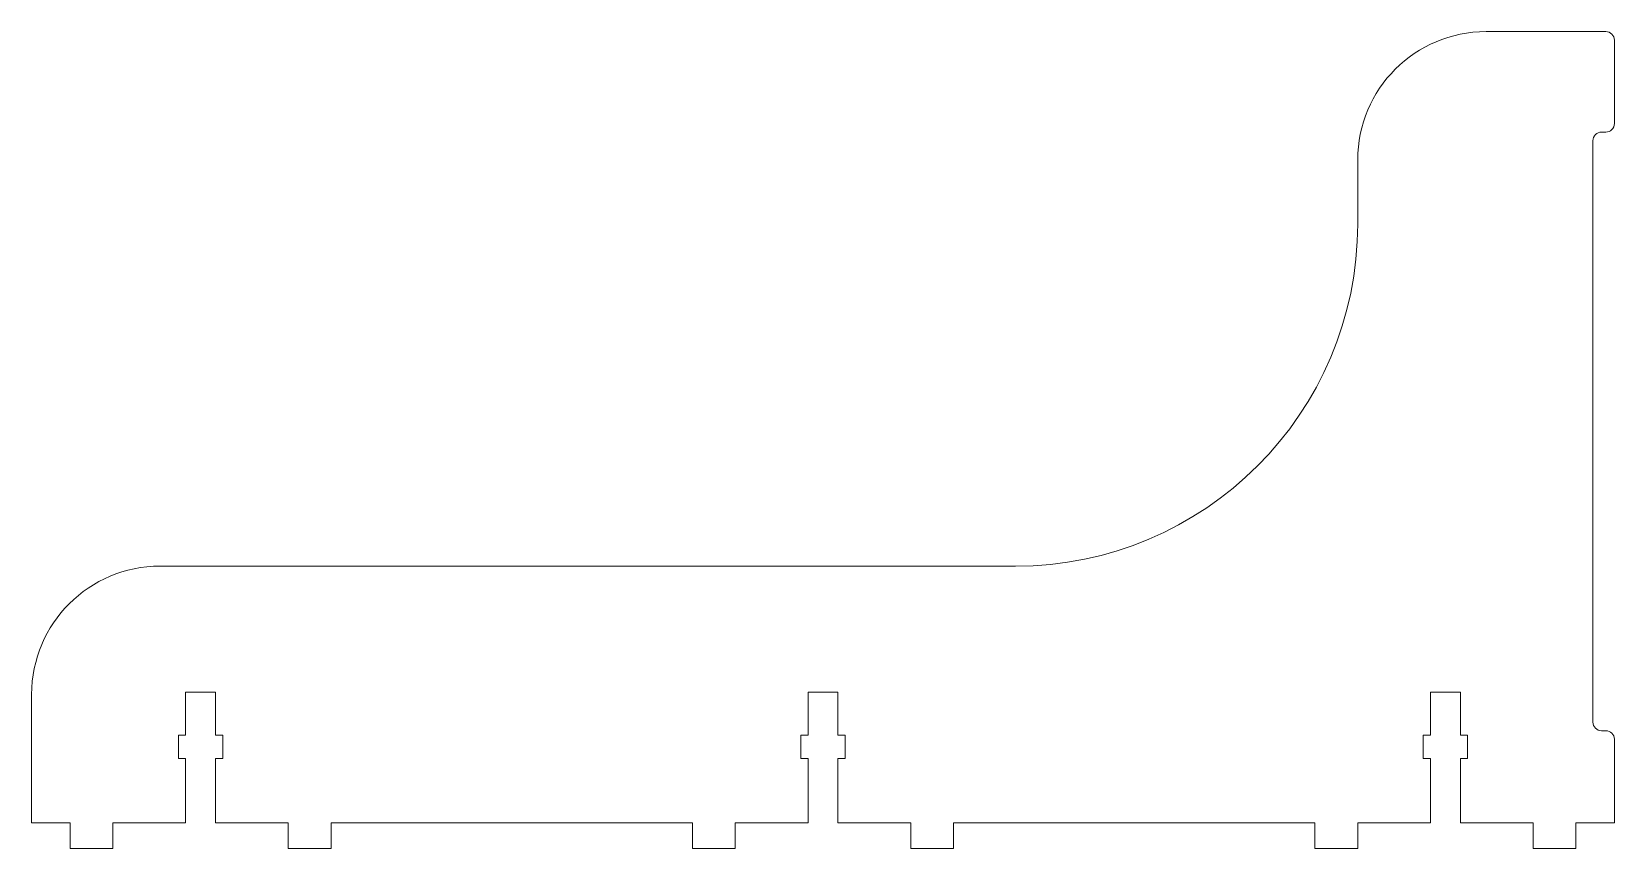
# Model space of a CAD drawing. Header units: millimetres. Extents: x -185 to 185, y -98 to 93.
import ezdxf

# ---------------------------------------------------------------- set-up
doc = ezdxf.new("R2010")
doc.units = ezdxf.units.MM

msp = doc.modelspace()

# ---------------------------------------------------------------- linework, layer by layer
at = {"color": 7, "linetype": 'Continuous', "lineweight": 15}
for p, q in [((183, 92.5), (155, 92.5)), ((185, 71), (185, 90.5)), ((180, -69), (180, 67)), ((182, 69), (183, 69)), ((125, 47.5), (125, 62.5)), ((-155, -32.5), (45, -32.5)), ((-185, -92.5), (-185, -62.5)), ((-149, -62), (-142, -62)), ((-149, -72), (-149, -62)), ((-142, -62), (-142, -72)), ((-3.5, -62), (3.5, -62)), ((-3.5, -72), (-3.5, -62)), ((3.5, -62), (3.5, -72)), ((149, -62), (142, -62)), ((142, -62), (142, -72)), ((149, -72), (149, -62)), ((-150.7, -72), (-149, -72)), ((-150.7, -77.5), (-150.7, -72)), ((-142, -72), (-140.3, -72)), ((-140.3, -72), (-140.3, -77.5)), ((-5.2, -72), (-3.5, -72)), ((-5.2, -77.5), (-5.2, -72)), ((3.5, -72), (5.2, -72)), ((5.2, -72), (5.2, -77.5)), ((142, -72), (140.3, -72)), ((140.3, -72), (140.3, -77.5)), ((150.7, -72), (149, -72)), ((150.7, -77.5), (150.7, -72)), ((183, -71), (182, -71)), ((185, -92.5), (185, -73)), ((-149, -77.5), (-150.7, -77.5)), ((-149, -92.5), (-149, -77.5)), ((-142, -77.5), (-142, -92.5)), ((-140.3, -77.5), (-142, -77.5)), ((-3.5, -77.5), (-5.2, -77.5)), ((-3.5, -92.5), (-3.5, -77.5)), ((3.5, -77.5), (3.5, -92.5)), ((5.2, -77.5), (3.5, -77.5)), ((140.3, -77.5), (142, -77.5)), ((142, -77.5), (142, -92.5)), ((149, -92.5), (149, -77.5)), ((149, -77.5), (150.7, -77.5)), ((-185, -92.5), (-176, -92.5)), ((-176, -92.5), (-176, -98.5)), ((-166, -92.5), (-149, -92.5)), ((-166, -98.5), (-166, -92.5)), ((-142, -92.5), (-125, -92.5)), ((-125, -98.5), (-125, -92.5)), ((-115, -92.5), (-30.5, -92.5)), ((-115, -92.5), (-115, -98.5)), ((-30.5, -98.5), (-30.5, -92.5)), ((-20.5, -92.5), (-3.5, -92.5)), ((-20.5, -92.5), (-20.5, -98.5)), ((3.5, -92.5), (20.5, -92.5)), ((20.5, -98.5), (20.5, -92.5)), ((30.5, -92.5), (115, -92.5)), ((30.5, -92.5), (30.5, -98.5)), ((115, -92.5), (115, -98.5)), ((125, -92.5), (142, -92.5)), ((125, -98.5), (125, -92.5)), ((149, -92.5), (166, -92.5)), ((166, -92.5), (166, -98.5)), ((176, -92.5), (185, -92.5)), ((176, -98.5), (176, -92.5)), ((-176, -98.5), (-166, -98.5)), ((-115, -98.5), (-125, -98.5)), ((-20.5, -98.5), (-30.5, -98.5)), ((30.5, -98.5), (20.5, -98.5)), ((115, -98.5), (125, -98.5)), ((166, -98.5), (176, -98.5))]:
    msp.add_line(p, q, dxfattribs=at)
for centre, radius, start, end in [((183, 90.5), 2, 0, 90), ((155, 62.5), 30, 90, 180), ((183, 71), 2, 270, 0), ((182, 67), 2, 90, 180), ((45, 47.5), 80, 270, 0), ((-155, -62.5), 30, 90, 180), ((182, -69), 2, 180, 270), ((183, -73), 2, 0, 90)]:
    msp.add_arc(centre, radius, start, end, dxfattribs=at)

doc.saveas('drawing.dxf')
